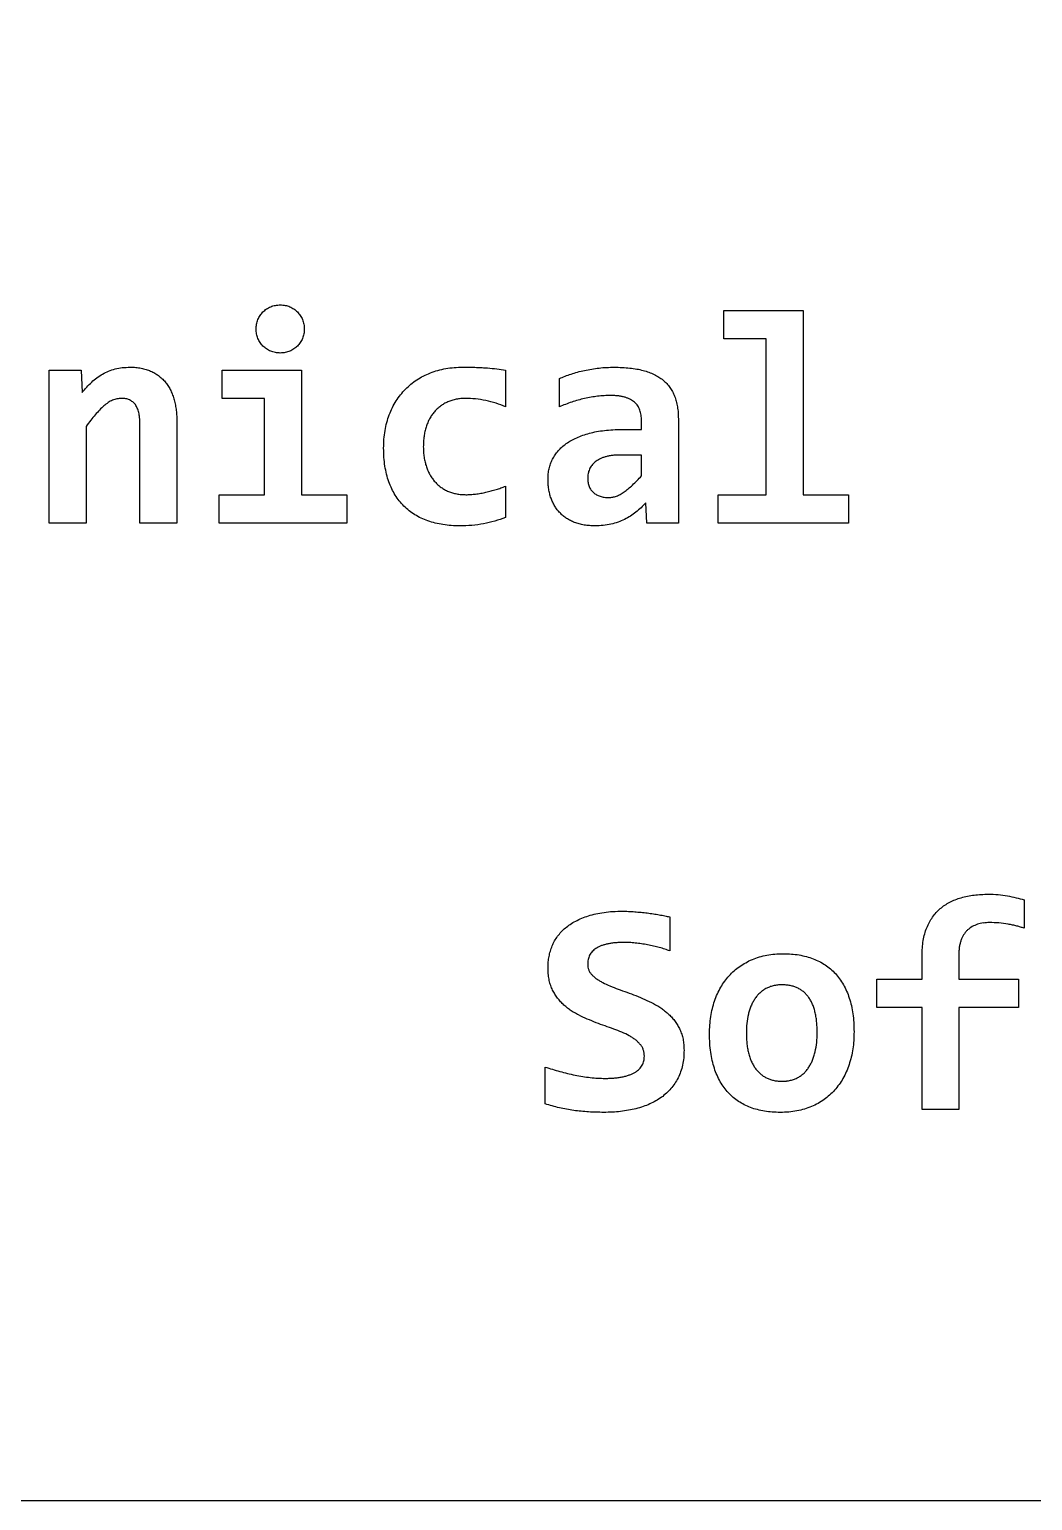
# Model space of a CAD drawing. Extents: x 0 to 260, y 0 to 99.
# Drawn here: x 64.96 to 81.25, y 0.12 to 24.01 of the extents above; entities that cross this region are included whole.
import ezdxf

# ---------------------------------------------------------------- set-up
doc = ezdxf.new("R2010")
doc.units = 0
doc.layers.get('0').update_dxf_attribs({"linetype": 'CONTINUOUS'})

msp = doc.modelspace()

# ---------------------------------------------------------------- linework, layer by layer
at = {"color": 7}
for points in [[(0.120758, 99.386226), (0.120758, 0.120751), (260.120757, 0.120751), (260.120757, 99.386226)], [(69.118483, 19.531007)], [(76.237788, 19.446843), (77.526192, 19.446843), (77.526192, 16.455914), (78.262424, 16.455914), (78.262424, 15.995751), (76.145758, 15.995751), (76.145758, 16.455914), (76.928004, 16.455914), (76.928004, 18.986706), (76.237788, 18.986706)], [(66.693375, 18.522892)], [(69.381627, 16.455914), (70.117859, 16.455914), (70.117859, 15.995751), (68.047206, 15.995751), (68.047206, 16.455914), (68.783438, 16.455914), (68.783438, 18.020395), (68.093222, 18.020395), (68.093222, 18.480532), (69.381627, 18.480532)], [(74.034833, 16.652235)], [(76.012741, 7.843224)], [(77.258026, 6.934539)]]:
    msp.add_lwpolyline(points, close=True, dxfattribs=at)
for points in [[(65.884533, 17.565973), (65.884533, 15.995724), (65.286345, 15.995724), (65.286345, 18.480506), (65.804727, 18.480506), (65.819094, 18.113846)], [(72.694694, 18.480558), (72.69467, 17.882362)], [(73.568946, 17.882336), (73.568946, 18.342499)], [(74.298715, 18.064131), (74.298707, 18.063496)], [(75.501571, 17.68747), (75.501563, 15.995671), (74.988214, 15.995671), (74.973847, 16.322802)], [(67.357003, 17.658789), (67.356998, 15.995751), (66.758809, 15.995751), (66.758809, 17.612725)], [(74.584139, 17.5143), (74.903375, 17.514274), (74.903375, 17.660218)], [(74.903367, 16.763677), (74.903367, 17.100148), (74.556821, 17.100148)], [(72.694681, 16.594026), (72.694681, 16.087905)], [(81.115339, 9.875938), (81.115339, 9.415775)], [(75.363509, 9.599131), (75.363509, 9.047263)], [(80.451725, 9.500441), (80.451709, 9.500574)], [(80.057022, 8.996463), (80.057006, 8.587417), (81.023309, 8.587417), (81.023309, 8.12728), (80.057006, 8.12728), (80.057006, 6.470751), (79.458817, 6.470751), (79.458817, 8.12728), (78.722585, 8.12728), (78.722585, 8.587417), (79.458817, 8.587417), (79.458817, 8.969211)], [(74.033393, 8.783526), (74.033404, 8.783712)], [(73.338873, 6.562773), (73.338873, 7.16089)]]:
    msp.add_lwpolyline(points, dxfattribs=at)
for points in [[(68.674869, 19.298756), (68.684606, 19.322039), (68.696327, 19.344502), (68.710098, 19.365616)], [(68.710098, 19.365616), (68.723724, 19.386518), (68.739351, 19.406097), (68.756832, 19.423851)], [(68.756832, 19.423851), (68.774532, 19.441843), (68.794114, 19.458009), (68.815069, 19.472032)], [(68.815069, 19.472032), (68.83613, 19.486055), (68.858548, 19.498225), (68.881935, 19.507988)], [(68.881935, 19.507988), (68.90625, 19.518307), (68.931586, 19.526245), (68.957425, 19.531007)], [(68.957425, 19.531007), (68.983918, 19.53577), (69.010935, 19.537357), (69.037954, 19.538945)], [(69.037954, 19.538945), (69.065005, 19.536299), (69.092056, 19.536034), (69.118483, 19.531007)], [(69.118483, 19.530928), (69.143592, 19.526165), (69.168126, 19.517963), (69.191817, 19.507909)], [(69.191817, 19.507909), (69.215206, 19.497855), (69.237789, 19.486213), (69.258683, 19.471952)], [(69.258683, 19.471952), (69.279188, 19.457929), (69.298066, 19.441578), (69.315481, 19.423772)], [(69.315481, 19.423772), (69.333049, 19.40578), (69.349115, 19.386439), (69.362934, 19.365537)], [(69.362934, 19.365537), (69.376824, 19.344635), (69.388466, 19.322039), (69.398163, 19.298677)], [(68.645394, 19.14633), (68.646717, 19.172894), (68.647776, 19.199431), (68.652591, 19.225413)], [(68.652591, 19.067933), (68.647881, 19.093598), (68.646638, 19.120003), (68.645394, 19.14633)], [(68.652591, 19.225413), (68.657168, 19.250549), (68.665, 19.275102), (68.674869, 19.298756)], [(69.398163, 19.298677), (69.408006, 19.274864), (69.415864, 19.250443), (69.420441, 19.225334)], [(69.420441, 19.225334), (69.425177, 19.199405), (69.426421, 19.172814), (69.427638, 19.146277)], [(69.427638, 19.146277), (69.426315, 19.120083), (69.425256, 19.093704), (69.420441, 19.067933)], [(68.674869, 18.994617), (68.665, 19.018165), (68.657168, 19.042851), (68.652591, 19.067933)], [(68.710098, 18.927731), (68.696287, 18.948897), (68.684592, 18.971281), (68.674869, 18.994617)], [(68.756832, 18.870237), (68.739237, 18.887699), (68.723645, 18.90704), (68.710098, 18.927731)], [(69.362934, 18.927731), (69.349176, 18.907093), (69.333166, 18.887752), (69.315481, 18.870237)], [(69.398163, 18.994617), (69.388479, 18.971334), (69.376864, 18.948739), (69.362934, 18.927731)], [(69.420441, 19.067933), (69.415864, 19.042798), (69.407979, 19.018298), (69.398163, 18.994617)], [(68.815069, 18.823485), (68.794326, 18.837243), (68.774559, 18.852721), (68.756832, 18.870237)], [(68.881935, 18.786814), (68.858492, 18.796868), (68.836265, 18.809303), (68.815069, 18.823485)], [(68.957425, 18.764589), (68.931576, 18.769087), (68.90612, 18.776495), (68.881935, 18.786814)], [(69.037954, 18.756651), (69.010975, 18.759297), (68.983995, 18.759826), (68.957425, 18.764589)], [(69.118483, 18.764589), (69.091977, 18.759826), (69.064965, 18.758239), (69.037954, 18.756651)], [(69.191817, 18.786814), (69.168243, 18.77676), (69.143592, 18.769087), (69.118483, 18.764589)], [(69.258683, 18.823485), (69.237648, 18.809197), (69.215267, 18.796815), (69.191817, 18.786814)], [(69.315481, 18.870237), (69.298045, 18.853039), (69.278979, 18.837296), (69.258683, 18.823485)], [(66.060675, 18.355411), (66.089826, 18.377106), (66.120306, 18.397188), (66.151985, 18.415074)], [(66.151985, 18.415074), (66.183738, 18.433066), (66.216694, 18.448808), (66.250484, 18.46254)], [(66.250484, 18.46254), (66.284917, 18.476563), (66.320215, 18.488205), (66.356174, 18.497756)], [(66.356174, 18.497756), (66.394182, 18.507811), (66.432927, 18.514954), (66.47193, 18.519452)], [(66.47193, 18.519452), (66.514864, 18.524215), (66.558104, 18.525538), (66.601345, 18.526596)], [(66.601345, 18.526596), (66.632074, 18.526543), (66.662805, 18.526543), (66.693375, 18.522892)], [(66.693375, 18.522839), (66.722061, 18.520193), (66.75061, 18.51596), (66.778934, 18.510668)], [(66.778934, 18.510668), (66.80585, 18.505376), (66.832565, 18.499291), (66.85874, 18.491353)], [(66.85874, 18.491353), (66.88369, 18.483681), (66.90813, 18.47442), (66.932074, 18.464022)], [(66.932074, 18.464022), (66.955199, 18.453968), (66.977839, 18.442855), (66.99966, 18.430235)], [(66.99966, 18.430235), (67.021091, 18.417799), (67.041705, 18.404041), (67.06149, 18.389251)], [(71.360258, 18.382054), (71.397408, 18.401104), (71.435669, 18.417932), (71.474576, 18.433119)], [(71.474576, 18.433119), (71.514425, 18.448729), (71.554951, 18.462435), (71.596083, 18.474103)], [(71.596083, 18.474103), (71.638433, 18.486009), (71.681422, 18.495798), (71.724779, 18.503577)], [(71.724779, 18.503577), (71.769528, 18.511515), (71.814664, 18.517336), (71.859947, 18.520775)], [(71.859947, 18.520775), (71.907294, 18.524479), (71.9548, 18.525538), (72.002311, 18.526596)], [(72.002311, 18.526596), (72.040427, 18.526464), (72.078532, 18.526596), (72.116638, 18.526596)], [(72.116638, 18.526596), (72.151634, 18.526596), (72.186628, 18.526596), (72.221609, 18.52395)], [(72.221609, 18.52395), (72.253261, 18.52395), (72.2849, 18.521304), (72.316512, 18.519717)], [(72.316512, 18.519717), (72.34505, 18.517071), (72.373564, 18.516013), (72.40207, 18.513896)], [(72.40207, 18.513896), (72.45368, 18.509927), (72.505258, 18.505429), (72.55665, 18.499608)], [(72.55665, 18.499608), (72.602765, 18.494317), (72.648731, 18.487438), (72.694694, 18.480558)], [(73.660976, 18.380599), (73.693427, 18.393034), (73.72636, 18.404411), (73.759475, 18.415101)], [(73.759475, 18.415101), (73.794477, 18.426478), (73.82968, 18.437061), (73.865166, 18.446745)], [(73.865166, 18.446745), (73.902295, 18.456799), (73.939736, 18.465795), (73.977325, 18.474076)], [(73.977325, 18.474076), (74.016214, 18.482543), (74.055266, 18.49048), (74.094517, 18.497095)], [(74.094517, 18.497095), (74.13412, 18.503709), (74.173927, 18.509266), (74.213868, 18.513499)], [(74.213868, 18.513499), (74.254265, 18.517732), (74.294799, 18.520907), (74.335375, 18.522759)], [(74.335375, 18.522759), (74.376568, 18.525405), (74.417804, 18.525405), (74.459039, 18.526464)], [(74.459039, 18.526464), (74.50315, 18.526517), (74.547262, 18.523818), (74.591331, 18.522759)], [(74.591331, 18.522759), (74.632151, 18.520114), (74.672933, 18.517997), (74.713558, 18.513499)], [(74.713558, 18.513499), (74.751364, 18.509266), (74.78903, 18.503974), (74.826437, 18.497095)], [(74.826437, 18.497095), (74.860981, 18.490745), (74.895303, 18.483072), (74.929249, 18.474076)], [(74.929249, 18.474076), (74.961049, 18.465609), (74.992524, 18.45582), (75.023435, 18.444602)], [(75.023435, 18.444602), (75.052296, 18.434018), (75.08067, 18.422112), (75.108274, 18.408645)], [(75.108274, 18.408645), (75.134705, 18.39568), (75.160418, 18.38134), (75.185206, 18.365491)], [(65.819094, 18.113846), (65.844388, 18.143876), (65.869661, 18.173906), (65.89603, 18.202984)], [(65.89603, 18.202984), (65.921535, 18.231109), (65.948047, 18.258335), (65.975836, 18.284238)], [(65.975836, 18.284238), (66.002858, 18.309373), (66.031081, 18.333318), (66.060675, 18.355411)], [(67.06149, 18.389251), (67.080805, 18.374699), (67.099341, 18.359168), (67.116852, 18.342525)], [(67.116852, 18.342525), (67.134684, 18.325592), (67.151454, 18.307521), (67.167181, 18.288603)], [(67.167181, 18.288603), (67.183056, 18.269553), (67.197872, 18.249524), (67.211758, 18.228913)], [(67.211758, 18.228913), (67.225833, 18.208011), (67.238933, 18.186501), (67.250583, 18.164223)], [(67.250583, 18.164223), (67.262753, 18.140939), (67.27331, 18.116809), (67.282936, 18.092309)], [(70.989986, 18.077942), (71.014831, 18.109427), (71.041136, 18.139749), (71.069073, 18.168535)], [(71.069073, 18.168535), (71.096973, 18.197269), (71.126493, 18.224442), (71.157507, 18.249762)], [(71.157507, 18.249762), (71.188744, 18.275162), (71.221494, 18.298922), (71.255287, 18.320962)], [(71.255287, 18.320962), (71.289227, 18.343187), (71.324219, 18.363613), (71.360258, 18.382054)], [(73.568946, 18.342499), (73.599477, 18.355463), (73.630004, 18.368693), (73.660976, 18.380599)], [(75.185206, 18.365491), (75.208649, 18.35041), (75.231257, 18.334244), (75.252789, 18.316623)], [(75.252789, 18.316623), (75.273797, 18.299425), (75.293789, 18.280957), (75.312463, 18.261245)], [(75.312463, 18.261245), (75.330852, 18.241931), (75.347983, 18.221187), (75.363512, 18.199412)], [(75.363512, 18.199412), (75.379202, 18.177452), (75.393259, 18.154274), (75.40593, 18.130409)], [(66.241866, 17.951365), (66.217604, 17.935226), (66.194652, 17.917366), (66.172845, 17.898158)], [(66.313045, 17.990206), (66.288147, 17.979623), (66.264438, 17.966394), (66.241866, 17.951365)], [(66.384943, 18.012431), (66.36031, 18.007669), (66.336161, 17.999996), (66.313045, 17.990206)], [(66.458999, 18.020369), (66.434155, 18.017723), (66.409311, 18.017194), (66.384943, 18.012431)], [(66.529463, 18.014019), (66.506233, 18.018252), (66.482621, 18.01931), (66.458999, 18.020369)], [(66.589857, 17.995233), (66.570648, 18.003964), (66.550212, 18.01005), (66.529463, 18.014019)], [(66.641623, 17.962875), (66.625827, 17.975839), (66.608407, 17.986687), (66.589857, 17.995233)], [(66.684043, 17.918292), (66.671846, 17.934697), (66.657556, 17.949857), (66.641623, 17.962875)], [(67.282936, 18.092309), (67.292858, 18.066909), (67.301748, 18.041377), (67.309537, 18.015394)], [(67.309537, 18.015394), (67.317633, 17.988381), (67.324512, 17.960996), (67.330386, 17.933427)], [(67.330386, 17.933427), (67.336524, 17.90464), (67.341578, 17.875615), (67.345494, 17.846432)], [(70.859131, 17.870879), (70.877441, 17.907815), (70.897485, 17.943904), (70.919525, 17.978723)], [(70.919525, 17.978723), (70.941221, 18.013013), (70.964851, 18.04606), (70.989986, 18.077942)], [(71.695294, 17.931918), (71.675874, 17.920541), (71.657279, 17.907841), (71.639213, 17.894533)], [(71.757125, 17.962822), (71.735984, 17.953561), (71.715209, 17.943507), (71.695294, 17.931918)], [(71.82327, 17.987957), (71.800781, 17.980813), (71.778768, 17.972347), (71.757125, 17.962822)], [(71.894451, 18.005949), (71.870427, 18.001186), (71.846596, 17.995366), (71.82327, 17.987957)], [(71.968506, 18.016797), (71.943661, 18.014151), (71.918949, 18.010976), (71.894451, 18.005949)], [(72.047592, 18.020501), (72.021187, 18.020448), (71.994779, 18.020448), (71.968506, 18.016797)], [(72.206485, 18.01177), (72.153759, 18.017061), (72.100675, 18.018649), (72.047592, 18.020501)], [(72.374726, 17.984438), (72.319028, 17.99608), (72.262963, 18.006134), (72.206485, 18.01177)], [(72.54081, 17.941311), (72.486504, 17.959038), (72.430801, 17.972664), (72.374726, 17.984438)], [(72.69467, 17.882362), (72.643812, 17.903264), (72.592957, 17.924246), (72.54081, 17.941311)], [(73.77026, 17.959938), (73.702135, 17.936919), (73.635542, 17.909641), (73.568946, 17.882336)], [(73.978045, 18.017458), (73.907928, 18.001583), (73.838329, 17.982904), (73.77026, 17.959938)], [(74.084453, 18.039154), (74.048795, 18.033069), (74.013354, 18.02566), (73.978045, 18.017458)], [(74.19086, 18.054235), (74.155258, 18.050267), (74.119748, 18.045239), (74.084453, 18.039154)], [(74.298707, 18.063496), (74.262681, 18.06085), (74.226722, 18.058204), (74.19086, 18.054235)], [(74.406556, 18.067835), (74.370591, 18.067835), (74.334619, 18.067835), (74.298715, 18.064131)], [(74.472694, 18.065189), (74.450681, 18.065189), (74.428617, 18.067835), (74.406556, 18.067835)], [(74.533088, 18.059368), (74.513006, 18.062014), (74.492874, 18.063866), (74.472694, 18.065189)], [(74.588449, 18.050637), (74.570167, 18.054341), (74.551641, 18.056987), (74.533088, 18.059368)], [(74.638059, 18.037672), (74.621734, 18.042699), (74.60519, 18.047197), (74.588449, 18.050637)], [(74.682636, 18.021797), (74.667978, 18.027618), (74.653114, 18.03291), (74.638059, 18.037672)], [(74.723617, 18.003012), (74.710388, 18.010156), (74.696598, 18.016241), (74.682636, 18.021797)], [(74.759566, 17.980787), (74.747977, 17.988724), (74.736045, 17.996397), (74.723617, 18.003012)], [(74.791202, 17.956445), (74.781148, 17.965177), (74.770512, 17.973379), (74.759566, 17.980787)], [(74.842248, 17.898184), (74.827987, 17.91988), (74.810676, 17.939433), (74.791202, 17.956445)], [(75.40593, 18.130409), (75.418921, 18.106067), (75.43043, 18.08072), (75.440442, 18.054897)], [(75.440442, 18.054897), (75.450814, 18.028121), (75.459571, 18.000684), (75.467043, 17.972955)], [(75.467043, 17.972955), (75.474901, 17.943798), (75.481384, 17.914271), (75.486464, 17.884505)], [(66.032642, 17.754383), (66.00748, 17.725464), (65.983546, 17.695487), (65.960027, 17.665218)], [(66.103823, 17.831297), (66.079481, 17.806162), (66.055565, 17.780736), (66.032642, 17.754383)], [(66.172845, 17.898158), (66.148794, 17.876991), (66.126135, 17.854316), (66.103823, 17.831297)], [(66.716397, 17.861513), (66.70756, 17.881357), (66.697003, 17.900751), (66.684043, 17.918292)], [(66.74013, 17.791054), (66.73423, 17.815131), (66.726451, 17.838785), (66.716397, 17.861513)], [(66.753782, 17.708372), (66.751084, 17.73618), (66.746797, 17.763882), (66.74013, 17.791054)], [(66.758809, 17.612725), (66.757751, 17.64466), (66.756957, 17.676569), (66.753782, 17.708372)], [(67.345494, 17.846432), (67.349568, 17.81611), (67.352399, 17.785657), (67.354119, 17.755124)], [(67.354119, 17.755124), (67.355971, 17.72303), (67.356501, 17.690909), (67.357003, 17.658789)], [(70.767821, 17.628574), (70.779145, 17.670907), (70.792586, 17.712685), (70.808085, 17.753669)], [(70.808085, 17.753669), (70.823167, 17.793541), (70.840208, 17.832673), (70.859131, 17.870879)], [(71.463064, 17.690327), (71.451555, 17.669425), (71.441368, 17.647703), (71.432147, 17.625637)], [(71.499733, 17.749277), (71.486583, 17.730227), (71.4742, 17.710621), (71.463064, 17.690327)], [(71.540714, 17.803199), (71.526135, 17.786001), (71.512562, 17.767877), (71.499733, 17.749277)], [(71.587447, 17.852094), (71.570858, 17.836748), (71.555277, 17.82045), (71.540714, 17.803199)], [(71.639213, 17.894533), (71.621274, 17.881304), (71.603865, 17.867201), (71.587447, 17.852094)], [(74.876758, 17.828466), (74.867868, 17.852808), (74.856597, 17.876515), (74.842248, 17.898184)], [(74.896893, 17.748642), (74.892897, 17.775788), (74.886177, 17.80259), (74.876758, 17.828466)], [(74.903375, 17.660218), (74.902317, 17.689825), (74.901258, 17.719432), (74.896893, 17.748642)], [(75.486464, 17.884505), (75.491861, 17.852861), (75.495724, 17.820899), (75.497973, 17.788885)], [(75.497973, 17.788885), (75.500354, 17.75515), (75.500963, 17.721337), (75.501571, 17.68747)], [(65.960027, 17.665218), (65.934521, 17.632384), (65.909529, 17.599205), (65.884533, 17.565973)], [(70.721813, 17.357535), (70.725305, 17.403995), (70.731205, 17.450324), (70.739064, 17.496282)], [(70.739064, 17.496282), (70.746683, 17.540785), (70.756129, 17.58497), (70.767821, 17.628574)], [(71.386136, 17.481121), (71.380263, 17.455192), (71.375553, 17.429051), (71.37177, 17.402752)], [(71.406271, 17.555152), (71.398492, 17.53081), (71.391772, 17.506072), (71.386136, 17.481121)], [(71.432147, 17.625637), (71.42249, 17.602618), (71.413865, 17.579017), (71.406271, 17.555152)], [(73.948549, 17.42077), (73.984059, 17.433205), (74.020058, 17.444053), (74.056396, 17.453843)], [(74.056396, 17.453843), (74.095107, 17.464162), (74.134202, 17.473157), (74.173591, 17.480433)], [(74.173591, 17.480433), (74.215747, 17.488371), (74.258236, 17.494192), (74.300847, 17.499219)], [(74.300847, 17.499219), (74.346266, 17.504511), (74.391824, 17.508479), (74.437454, 17.510596)], [(74.437454, 17.510596), (74.486288, 17.513242), (74.535207, 17.513506), (74.584139, 17.5143)], [(70.716071, 17.210823), (70.71713, 17.259797), (70.718188, 17.308745), (70.721813, 17.357535)], [(70.721098, 17.06054), (70.7175, 17.110493), (70.716786, 17.160658), (70.716071, 17.210823)], [(71.363144, 17.321498), (71.361292, 17.293029), (71.360763, 17.264481), (71.36026, 17.236011)], [(71.36026, 17.236011), (71.360789, 17.20659), (71.361319, 17.177089), (71.363144, 17.147667)], [(71.37177, 17.402752), (71.367854, 17.375764), (71.36489, 17.348671), (71.363144, 17.321498)], [(73.550957, 17.169839), (73.569716, 17.19127), (73.59006, 17.211299), (73.611351, 17.230243)], [(73.611351, 17.230243), (73.633788, 17.250087), (73.657309, 17.268978), (73.68181, 17.286309)], [(73.68181, 17.286309), (73.707474, 17.304565), (73.734229, 17.321154), (73.761616, 17.336659)], [(73.761616, 17.336659), (73.790641, 17.353063), (73.82038, 17.368224), (73.85077, 17.381956)], [(73.85077, 17.381956), (73.882739, 17.396243), (73.915431, 17.409208), (73.948549, 17.42077)], [(70.737635, 16.920337), (70.730385, 16.966877), (70.724485, 17.013629), (70.721098, 17.06054)], [(71.363144, 17.147667), (71.364996, 17.119515), (71.368118, 17.091417), (71.372484, 17.063556)], [(71.372484, 17.063556), (71.376664, 17.036965), (71.381956, 17.010586), (71.388306, 16.984446)], [(71.388306, 16.984446), (71.394444, 16.95931), (71.401562, 16.934254), (71.40987, 16.909674)], [(73.425854, 16.95632), (73.434903, 16.982249), (73.445804, 17.007358), (73.458208, 17.031806)], [(73.458208, 17.031806), (73.470669, 17.056412), (73.484613, 17.080092), (73.499909, 17.102979)], [(73.499909, 17.102979), (73.515493, 17.126262), (73.532468, 17.148752), (73.550957, 17.169839)], [(74.149879, 16.988229), (74.129823, 16.971825), (74.111699, 16.952854), (74.095957, 16.932164)], [(74.183671, 17.012571), (74.17195, 17.005162), (74.160626, 16.99696), (74.149879, 16.988229)], [(74.221777, 17.034267), (74.208759, 17.027652), (74.19598, 17.020508), (74.183671, 17.012571)], [(74.264914, 17.053581), (74.25023, 17.04776), (74.23585, 17.04141), (74.221777, 17.034267)], [(74.312367, 17.069456), (74.296334, 17.064958), (74.280445, 17.059667), (74.264914, 17.053581)], [(74.365572, 17.082421), (74.347713, 17.078717), (74.329933, 17.074483), (74.312367, 17.069456)], [(74.42381, 17.092475), (74.404257, 17.089829), (74.38486, 17.08639), (74.365572, 17.082421)], [(74.487799, 17.097502), (74.466421, 17.097502), (74.445032, 17.094856), (74.42381, 17.092475)], [(74.556821, 17.100148), (74.533802, 17.100148), (74.510805, 17.100148), (74.487799, 17.097502)], [(70.763511, 16.788045), (70.752742, 16.831675), (70.744567, 16.875913), (70.737635, 16.920337)], [(70.800897, 16.665808), (70.786292, 16.705866), (70.773729, 16.746691), (70.763511, 16.788045)], [(71.40987, 16.909674), (71.417886, 16.886126), (71.427015, 16.862764), (71.43719, 16.83993)], [(71.43719, 16.83993), (71.446927, 16.818234), (71.457643, 16.796697), (71.469546, 16.775954)], [(71.469546, 16.775954), (71.481188, 16.755581), (71.493994, 16.736002), (71.507652, 16.717005)], [(73.384897, 16.71039), (73.385426, 16.739018), (73.38622, 16.767619), (73.38921, 16.795983)], [(73.38921, 16.795983), (73.392146, 16.823526), (73.397332, 16.850884), (73.403576, 16.877951)], [(73.403576, 16.877951), (73.409715, 16.904436), (73.416885, 16.930682), (73.425854, 16.95632)], [(74.036288, 16.798443), (74.031816, 16.773837), (74.030467, 16.748728), (74.029091, 16.723884)], [(74.057851, 16.868161), (74.047903, 16.845936), (74.040627, 16.822362), (74.036288, 16.798443)], [(74.095957, 16.932164), (74.080875, 16.91232), (74.067988, 16.890915), (74.057851, 16.868161)], [(74.828593, 16.683164), (74.85402, 16.709623), (74.878697, 16.736584), (74.903367, 16.763677)], [(70.84835, 16.552937), (70.830781, 16.58982), (70.814896, 16.62747), (70.800897, 16.665808)], [(70.904431, 16.449405), (70.883714, 16.482743), (70.865246, 16.517482), (70.84835, 16.552937)], [(71.507652, 16.717005), (71.520907, 16.698484), (71.534978, 16.68073), (71.550072, 16.663797)], [(71.550072, 16.663797), (71.564968, 16.647128), (71.580827, 16.631253), (71.597523, 16.616331)], [(71.597523, 16.616331), (71.614191, 16.601514), (71.631699, 16.587465), (71.650008, 16.574632)], [(71.650008, 16.574632), (71.668264, 16.561932), (71.687322, 16.550291), (71.706809, 16.539416)], [(71.706809, 16.539416), (71.726679, 16.528304), (71.746994, 16.517985), (71.76792, 16.509201)], [(71.76792, 16.509201), (71.789219, 16.500205), (71.811134, 16.492797), (71.833348, 16.486182)], [(71.833348, 16.486182), (71.856076, 16.479568), (71.879116, 16.474011), (71.90237, 16.469778)], [(72.294213, 16.478245), (72.322169, 16.483272), (72.349969, 16.489093), (72.377612, 16.495443)], [(72.377612, 16.495443), (72.40529, 16.501793), (72.432815, 16.508936), (72.460295, 16.516345)], [(72.460295, 16.516345), (72.487729, 16.523488), (72.515119, 16.531161), (72.54226, 16.539363)], [(72.54226, 16.539363), (72.568858, 16.547566), (72.595219, 16.556297), (72.621346, 16.565954)], [(72.621346, 16.565954), (72.645926, 16.57495), (72.670305, 16.584475), (72.694681, 16.594026)], [(73.387781, 16.627655), (73.385929, 16.655172), (73.3854, 16.682741), (73.384897, 16.71039)], [(73.397121, 16.547857), (73.392887, 16.574315), (73.389659, 16.600958), (73.387781, 16.627655)], [(73.412228, 16.472371), (73.406143, 16.497242), (73.401195, 16.522509), (73.397121, 16.547857)], [(74.029091, 16.723884), (74.030149, 16.700071), (74.031208, 16.675994), (74.034833, 16.652235)], [(74.034833, 16.652182), (74.038246, 16.630486), (74.043908, 16.60924), (74.052083, 16.58892)], [(74.052083, 16.58892), (74.059756, 16.56987), (74.069678, 16.55172), (74.081561, 16.534998)], [(74.081561, 16.534998), (74.093176, 16.518594), (74.106723, 16.503618), (74.121822, 16.490416)], [(74.121822, 16.490416), (74.137406, 16.476657), (74.154681, 16.465016), (74.172871, 16.455173)], [(74.558977, 16.460994), (74.580964, 16.4729), (74.601935, 16.486658), (74.622247, 16.501263)], [(74.622247, 16.501263), (74.64471, 16.517403), (74.666393, 16.534627), (74.687673, 16.552302)], [(74.687673, 16.552302), (74.711195, 16.571881), (74.734237, 16.591936), (74.756695, 16.61268)], [(74.756695, 16.61268), (74.781354, 16.635434), (74.805291, 16.659008), (74.828593, 16.683164)], [(70.970577, 16.355928), (70.946896, 16.385932), (70.924587, 16.416994), (70.904431, 16.449405)], [(71.04535, 16.271102), (71.018707, 16.297772), (70.993968, 16.326321), (70.970577, 16.355928)], [(71.130189, 16.196331), (71.100543, 16.219615), (71.071994, 16.244432), (71.04535, 16.271102)], [(71.90237, 16.469778), (71.926394, 16.46528), (71.950641, 16.461841), (71.974985, 16.459724)], [(71.974985, 16.459724), (72.000332, 16.457078), (72.025761, 16.456813), (72.051198, 16.45602)], [(72.051198, 16.45602), (72.077101, 16.45602), (72.102991, 16.458666), (72.128848, 16.45893)], [(72.128848, 16.45893), (72.155987, 16.461576), (72.18308, 16.462899), (72.210091, 16.466074)], [(72.210091, 16.466074), (72.238243, 16.469249), (72.266307, 16.473482), (72.294213, 16.478245)], [(73.433792, 16.399743), (73.425299, 16.423555), (73.418208, 16.447818), (73.412228, 16.472371)], [(73.461832, 16.332168), (73.451487, 16.354129), (73.441989, 16.376777), (73.433792, 16.399743)], [(73.494905, 16.269621), (73.482655, 16.289729), (73.471834, 16.310763), (73.461832, 16.332168)], [(73.53445, 16.212815), (73.520268, 16.231071), (73.506894, 16.249909), (73.494905, 16.269621)], [(74.172871, 16.455173), (74.191683, 16.444854), (74.211455, 16.436652), (74.231825, 16.430038)], [(74.231825, 16.430038), (74.253839, 16.422894), (74.276524, 16.417867), (74.299411, 16.414956)], [(74.299411, 16.414956), (74.324652, 16.411517), (74.350139, 16.410723), (74.375629, 16.409929)], [(74.375629, 16.409929), (74.395658, 16.409903), (74.415669, 16.412575), (74.435314, 16.41575)], [(74.435314, 16.41575), (74.45611, 16.419454), (74.476509, 16.42554), (74.496425, 16.432948)], [(74.496425, 16.432948), (74.517935, 16.440886), (74.538877, 16.450146), (74.558977, 16.460994)], [(74.973847, 16.322802), (74.94805, 16.296608), (74.922245, 16.270362), (74.895472, 16.245173)], [(71.222936, 16.1309), (71.190808, 16.150743), (71.159944, 16.172889), (71.130189, 16.196331)], [(71.325031, 16.075549), (71.290013, 16.092218), (71.255813, 16.110447), (71.222936, 16.1309)], [(71.435034, 16.030252), (71.397627, 16.043481), (71.3609, 16.058563), (71.325031, 16.075549)], [(71.553665, 15.99501), (71.513597, 16.004799), (71.473946, 16.016441), (71.435034, 16.030252)], [(72.519971, 16.026786), (72.460556, 16.008795), (72.399914, 15.994877), (72.338787, 15.983633)], [(72.694681, 16.087905), (72.636848, 16.066209), (72.579016, 16.044566), (72.519971, 16.026786)], [(73.579744, 16.160321), (73.563657, 16.17699), (73.548653, 16.194558), (73.53445, 16.212815)], [(73.630793, 16.113596), (73.612933, 16.128148), (73.595799, 16.143758), (73.579744, 16.160321)], [(73.687591, 16.071898), (73.667932, 16.084862), (73.64898, 16.0987), (73.630793, 16.113596)], [(73.749424, 16.035941), (73.728231, 16.046789), (73.707543, 16.058695), (73.687591, 16.071898)], [(73.817726, 16.005037), (73.794443, 16.014033), (73.771646, 16.024352), (73.749424, 16.035941)], [(74.522322, 16.010779), (74.484648, 15.997285), (74.446262, 15.985908), (74.407287, 15.976992)], [(74.627293, 16.054647), (74.59318, 16.037978), (74.55807, 16.023505), (74.522322, 16.010779)], [(74.724355, 16.109283), (74.69314, 16.089175), (74.660694, 16.070892), (74.627293, 16.054647)], [(74.81279, 16.173259), (74.784357, 16.150505), (74.754946, 16.128995), (74.724355, 16.109283)], [(74.895472, 16.245173), (74.868881, 16.220038), (74.841328, 16.196093), (74.81279, 16.173259)], [(71.679488, 15.969874), (71.637213, 15.976489), (71.595213, 15.984691), (71.553665, 15.99501)], [(71.813216, 15.954793), (71.768465, 15.957703), (71.723824, 15.962995), (71.679488, 15.969874)], [(71.954136, 15.949766), (71.907122, 15.949792), (71.860106, 15.952412), (71.813216, 15.954793)], [(72.150417, 15.958497), (72.085163, 15.953206), (72.019649, 15.951618), (71.954136, 15.949766)], [(72.338787, 15.983633), (72.276414, 15.972256), (72.213536, 15.963524), (72.150417, 15.958497)], [(73.89178, 15.980696), (73.866698, 15.987575), (73.841943, 15.995777), (73.817726, 16.005037)], [(73.970867, 15.963498), (73.944239, 15.967996), (73.917823, 15.973552), (73.89178, 15.980696)], [(74.056425, 15.953444), (74.027781, 15.956089), (73.999204, 15.958735), (73.970867, 15.963498)], [(74.147016, 15.949739), (74.116795, 15.949713), (74.086572, 15.952385), (74.056425, 15.953444)], [(74.282903, 15.956883), (74.237755, 15.952385), (74.192387, 15.951062), (74.147016, 15.949739)], [(74.407287, 15.976992), (74.366324, 15.967467), (74.324707, 15.960852), (74.282903, 15.956883)], [(79.828361, 9.790266), (79.854475, 9.807993), (79.881664, 9.823894), (79.909604, 9.838447)], [(79.909604, 9.838447), (79.938351, 9.853528), (79.967892, 9.866836), (79.998038, 9.878716)], [(79.998038, 9.878716), (80.02936, 9.890887), (80.061334, 9.901735), (80.093664, 9.911048)], [(80.093664, 9.911048), (80.127337, 9.920838), (80.161395, 9.929304), (80.195759, 9.936184)], [(80.195759, 9.936184), (80.231448, 9.943327), (80.267466, 9.948884), (80.303603, 9.953382)], [(80.303603, 9.953382), (80.341597, 9.958144), (80.379718, 9.961848), (80.417921, 9.964229)], [(80.417921, 9.964229), (80.457649, 9.966875), (80.49746, 9.96714), (80.537278, 9.967934)], [(80.537278, 9.967934), (80.589861, 9.967881), (80.642439, 9.965288), (80.694739, 9.961584)], [(80.694739, 9.961584), (80.744846, 9.95735), (80.794699, 9.949677), (80.844284, 9.940682)], [(80.844284, 9.940682), (80.891565, 9.932215), (80.938605, 9.92269), (80.985204, 9.911181)], [(80.985204, 9.911181), (81.028842, 9.900597), (81.07209, 9.888162), (81.115339, 9.875938)], [(73.834241, 9.531318), (73.866351, 9.548252), (73.899197, 9.564047), (73.93274, 9.578044)], [(73.93274, 9.578044), (73.968499, 9.59286), (74.005054, 9.605931), (74.042024, 9.617572)], [(74.042024, 9.617572), (74.081584, 9.630008), (74.121621, 9.640856), (74.162095, 9.649931)], [(74.162095, 9.649931), (74.205796, 9.659456), (74.250005, 9.666864), (74.294386, 9.67295)], [(74.294386, 9.67295), (74.342149, 9.6793), (74.39011, 9.684327), (74.438182, 9.687237)], [(74.438182, 9.687237), (74.490101, 9.690412), (74.54215, 9.690941), (74.594201, 9.691471)], [(74.594201, 9.691471), (74.626568, 9.69155), (74.658929, 9.69155), (74.691266, 9.688825)], [(74.691266, 9.688825), (74.725086, 9.688825), (74.758878, 9.685385), (74.792642, 9.683004)], [(74.792642, 9.683004), (74.82695, 9.680358), (74.861232, 9.677712), (74.895456, 9.674273)], [(74.895456, 9.674273), (74.929299, 9.670833), (74.963084, 9.667129), (74.996831, 9.662896)], [(74.996831, 9.662896), (75.02996, 9.658662), (75.063048, 9.654164), (75.09605, 9.649137)], [(75.09605, 9.649137), (75.127985, 9.644375), (75.159836, 9.638818), (75.191673, 9.633262)], [(75.191673, 9.633262), (75.22169, 9.627971), (75.251696, 9.622679), (75.281547, 9.616858)], [(75.281547, 9.616858), (75.308955, 9.611302), (75.336231, 9.605216), (75.363509, 9.599131)], [(79.578875, 9.513459), (79.594168, 9.54169), (79.610768, 9.56918), (79.629204, 9.595427)], [(79.629204, 9.595427), (79.647248, 9.621091), (79.667034, 9.645539), (79.688161, 9.668769)], [(79.688161, 9.668769), (79.708931, 9.691523), (79.731007, 9.713246), (79.754307, 9.73346)], [(79.754307, 9.73346), (79.777802, 9.753833), (79.802559, 9.772856), (79.828361, 9.790266)], [(73.540898, 9.2847), (73.558942, 9.309306), (73.578334, 9.332881), (73.599135, 9.355159)], [(73.599135, 9.355159), (73.62054, 9.378177), (73.64345, 9.399635), (73.667437, 9.419876)], [(73.667437, 9.419876), (73.692441, 9.441042), (73.718616, 9.460675), (73.745807, 9.478825)], [(73.745807, 9.478825), (73.774321, 9.497875), (73.803955, 9.515205), (73.834241, 9.531318)], [(79.478211, 9.215088), (79.484376, 9.251654), (79.492075, 9.287928), (79.501944, 9.323647)], [(79.501944, 9.323647), (79.511258, 9.357355), (79.522503, 9.390533), (79.535737, 9.422866)], [(79.535737, 9.422866), (79.548411, 9.453848), (79.562928, 9.484037), (79.578875, 9.513459)], [(80.167713, 9.354497), (80.157817, 9.342591), (80.148822, 9.330156), (80.140392, 9.317112)], [(80.199346, 9.38757), (80.188128, 9.377251), (80.177492, 9.366139), (80.167713, 9.354497)], [(80.271964, 9.441492), (80.24585, 9.426411), (80.221503, 9.408102), (80.199346, 9.38757)], [(80.356803, 9.478878), (80.327349, 9.469353), (80.298729, 9.456917), (80.271964, 9.441492)], [(80.451709, 9.500574), (80.419562, 9.49634), (80.387722, 9.489197), (80.356803, 9.478878)], [(80.553819, 9.507585), (80.519675, 9.504939), (80.485528, 9.504939), (80.451725, 9.500441)], [(80.70768, 9.501235), (80.65652, 9.505468), (80.60517, 9.506527), (80.553819, 9.507585)], [(80.857945, 9.481127), (80.808224, 9.490123), (80.758046, 9.497266), (80.70768, 9.501235)], [(80.929842, 9.466839), (80.905924, 9.471866), (80.881993, 9.476893), (80.857945, 9.481127)], [(80.996708, 9.451758), (80.974536, 9.457314), (80.9522, 9.462077), (80.929842, 9.466839)], [(81.058541, 9.43456), (81.038089, 9.44091), (81.017472, 9.446731), (80.996708, 9.451758)], [(81.115339, 9.415775), (81.096448, 9.422125), (81.077581, 9.428475), (81.058541, 9.43456)], [(73.422986, 9.04385), (73.431479, 9.072637), (73.441639, 9.100947), (73.453183, 9.128675)], [(73.453183, 9.128675), (73.46464, 9.156218), (73.477419, 9.183206), (73.492008, 9.209215)], [(73.492008, 9.209215), (73.506666, 9.235408), (73.523139, 9.260517), (73.540898, 9.2847)], [(74.162819, 9.087797), (74.151337, 9.080389), (74.140118, 9.072716), (74.129747, 9.063985)], [(74.200925, 9.109493), (74.187881, 9.102878), (74.175181, 9.095735), (74.162819, 9.087797)], [(74.243343, 9.128278), (74.228949, 9.122722), (74.214739, 9.116637), (74.200925, 9.109493)], [(74.290796, 9.144683), (74.274762, 9.13992), (74.258948, 9.134364), (74.243343, 9.128278)], [(74.343281, 9.158441), (74.325633, 9.154472), (74.308097, 9.149974), (74.290796, 9.144683)], [(74.401519, 9.169818), (74.381992, 9.166643), (74.362583, 9.162674), (74.343281, 9.158441)], [(74.465508, 9.177756), (74.444103, 9.17511), (74.422733, 9.173258), (74.401519, 9.169818)], [(74.535967, 9.182783), (74.512445, 9.182783), (74.488955, 9.179872), (74.465508, 9.177756)], [(74.612177, 9.185693), (74.586777, 9.185693), (74.561348, 9.185508), (74.535967, 9.182783)], [(74.704927, 9.183047), (74.674047, 9.185693), (74.643112, 9.185693), (74.612177, 9.185693)], [(74.801989, 9.17511), (74.769692, 9.178549), (74.737341, 9.18146), (74.704927, 9.183047)], [(74.901925, 9.162939), (74.868712, 9.167701), (74.83538, 9.17167), (74.801989, 9.17511)], [(75.001144, 9.146535), (74.968174, 9.15262), (74.935109, 9.158176), (74.901925, 9.162939)], [(75.098926, 9.126426), (75.066496, 9.133835), (75.033867, 9.140449), (75.001144, 9.146535)], [(75.192393, 9.102614), (75.161391, 9.111081), (75.13025, 9.119018), (75.098926, 9.126426)], [(75.281547, 9.076023), (75.252083, 9.085548), (75.222304, 9.09428), (75.192393, 9.102614)], [(79.458817, 8.969211), (79.459876, 9.011677), (79.460669, 9.054116), (79.463844, 9.096449)], [(79.463844, 9.096449), (79.466781, 9.136189), (79.471597, 9.175798), (79.478211, 9.215088)], [(80.066335, 9.123701), (80.062895, 9.103328), (80.060514, 9.083061), (80.059138, 9.062582)], [(80.078559, 9.179052), (80.073558, 9.160796), (80.06951, 9.142354), (80.066335, 9.123701)], [(80.095095, 9.229402), (80.088692, 9.212998), (80.083215, 9.196091), (80.078559, 9.179052)], [(80.115944, 9.275413), (80.108166, 9.260332), (80.101207, 9.245092), (80.095095, 9.229402)], [(80.140392, 9.317112), (80.131581, 9.303618), (80.123379, 9.289701), (80.115944, 9.275413)], [(73.384886, 8.775668), (73.38568, 8.806386), (73.386474, 8.837131), (73.389199, 8.86769)], [(73.389199, 8.86769), (73.391871, 8.897588), (73.396449, 8.927327), (73.402137, 8.956855)], [(73.402137, 8.956855), (73.407799, 8.986144), (73.414546, 9.015248), (73.422986, 9.04385)], [(74.036992, 8.907246), (74.031832, 8.88211), (74.030456, 8.856181), (74.029081, 8.830993)], [(74.060725, 8.976275), (74.050115, 8.954315), (74.04186, 8.931058), (74.036992, 8.907246)], [(74.07869, 9.007893), (74.071864, 8.997839), (74.06599, 8.987256), (74.060725, 8.976275)], [(74.102423, 9.037368), (74.093903, 9.028107), (74.085781, 9.018318), (74.07869, 9.007893)], [(74.129747, 9.063985), (74.12001, 9.055783), (74.111014, 9.046787), (74.102423, 9.037368)], [(75.363509, 9.047263), (75.336281, 9.057053), (75.309053, 9.066842), (75.281547, 9.076023)], [(76.498053, 8.795221), (76.529626, 8.817181), (76.562207, 8.837687), (76.595835, 8.856313)], [(76.595835, 8.856313), (76.630533, 8.875628), (76.666344, 8.892799), (76.702962, 8.908092)], [(76.702962, 8.908092), (76.740546, 8.923703), (76.778977, 8.937434), (76.817998, 8.949076)], [(76.817998, 8.949076), (76.857953, 8.960982), (76.898524, 8.970772), (76.939505, 8.978551)], [(76.939505, 8.978551), (76.982299, 8.986488), (77.02554, 8.992309), (77.068921, 8.995749)], [(77.068921, 8.995749), (77.114114, 8.999453), (77.159461, 9.000511), (77.204808, 9.00157)], [(77.204808, 9.00157), (77.248949, 9.00157), (77.293086, 8.998924), (77.337102, 8.996542)], [(77.337102, 8.996542), (77.378999, 8.993632), (77.420785, 8.988605), (77.462203, 8.981461)], [(77.462203, 8.981461), (77.501885, 8.974582), (77.541228, 8.965851), (77.580117, 8.955532)], [(77.580117, 8.955532), (77.617325, 8.945478), (77.654116, 8.933836), (77.69012, 8.920316)], [(77.69012, 8.920316), (77.724934, 8.907087), (77.759012, 8.891926), (77.792215, 8.875019)], [(77.792215, 8.875019), (77.824875, 8.858351), (77.856689, 8.840041), (77.887118, 8.819642)], [(80.059138, 9.062582), (80.057551, 9.040622), (80.057286, 9.018503), (80.057022, 8.996463)], [(73.389199, 8.677878), (73.386527, 8.710396), (73.385706, 8.743019), (73.384886, 8.775668)], [(73.401423, 8.587999), (73.395761, 8.617738), (73.391686, 8.647769), (73.389199, 8.677878)], [(74.029081, 8.830993), (74.029874, 8.815647), (74.030668, 8.799401), (74.033393, 8.783526)], [(74.033404, 8.783712), (74.03605, 8.76863), (74.040098, 8.754025), (74.045628, 8.739844)], [(74.045628, 8.739844), (74.05121, 8.725556), (74.058169, 8.711745), (74.066477, 8.69886)], [(74.066477, 8.69886), (74.075076, 8.685631), (74.085156, 8.673195), (74.095957, 8.661474)], [(74.095957, 8.661474), (74.107254, 8.649303), (74.119372, 8.637926), (74.131906, 8.626972)], [(74.131906, 8.626972), (74.145293, 8.615331), (74.159192, 8.604218), (74.173607, 8.5939)], [(76.253602, 8.555059), (76.276118, 8.586094), (76.300473, 8.615781), (76.326219, 8.644223)], [(76.326219, 8.644223), (76.351831, 8.672507), (76.378813, 8.699574), (76.407462, 8.724736)], [(76.407462, 8.724736), (76.436207, 8.749871), (76.466629, 8.77334), (76.498053, 8.795221)], [(77.887118, 8.819642), (77.91695, 8.799534), (77.945448, 8.777679), (77.972677, 8.754237)], [(77.972677, 8.754237), (78.000185, 8.730425), (78.026398, 8.705368), (78.051046, 8.678725)], [(78.051046, 8.678725), (78.075917, 8.651843), (78.099203, 8.62348), (78.120785, 8.5939)], [(73.422272, 8.504603), (73.413567, 8.531908), (73.406794, 8.559821), (73.401423, 8.587999)], [(73.451752, 8.429117), (73.440428, 8.453723), (73.430479, 8.478859), (73.422272, 8.504603)], [(73.488418, 8.359373), (73.475056, 8.381862), (73.462753, 8.405252), (73.451752, 8.429117)], [(74.173607, 8.5939), (74.188952, 8.582787), (74.204867, 8.572733), (74.221057, 8.56297)], [(74.221057, 8.56297), (74.238255, 8.552651), (74.255773, 8.542861), (74.273542, 8.533495)], [(74.273542, 8.533495), (74.311904, 8.513387), (74.351489, 8.495633), (74.391457, 8.478859)], [(74.391457, 8.478859), (74.435145, 8.460602), (74.479293, 8.443404), (74.523748, 8.42708)], [(74.523748, 8.42708), (74.571072, 8.409617), (74.618739, 8.393292), (74.666105, 8.376042)], [(74.666105, 8.376042), (74.714785, 8.358315), (74.763146, 8.339714), (74.811337, 8.320691)], [(76.13569, 8.349451), (76.152227, 8.385963), (76.170433, 8.421735), (76.190332, 8.456581)], [(76.190332, 8.456581), (76.2097, 8.490474), (76.230689, 8.523467), (76.253602, 8.555059)], [(76.86906, 8.401362), (76.852656, 8.389191), (76.837265, 8.375698), (76.822326, 8.361833)], [(76.921545, 8.434435), (76.903342, 8.424646), (76.885678, 8.413533), (76.86906, 8.401362)], [(76.979063, 8.461052), (76.959352, 8.453379), (76.940148, 8.444648), (76.921545, 8.434435)], [(77.042333, 8.480367), (77.020849, 8.47534), (76.999658, 8.46899), (76.979063, 8.461052)], [(77.111355, 8.491744), (77.088151, 8.489098), (77.065061, 8.485658), (77.042333, 8.480367)], [(77.186136, 8.495448), (77.16116, 8.495422), (77.136183, 8.495422), (77.111355, 8.491744)], [(77.254449, 8.492538), (77.231748, 8.495183), (77.208952, 8.495183), (77.186136, 8.495448)], [(77.318439, 8.483277), (77.297272, 8.487511), (77.275912, 8.490686), (77.254449, 8.492538)], [(77.378113, 8.468196), (77.35856, 8.474546), (77.338584, 8.479308), (77.318439, 8.483277)], [(77.433474, 8.4465), (77.415483, 8.454702), (77.396988, 8.462111), (77.378113, 8.468196)], [(77.48452, 8.419195), (77.468063, 8.429249), (77.451011, 8.43851), (77.433474, 8.4465)], [(77.531254, 8.386122), (77.516437, 8.398028), (77.500782, 8.409141), (77.48452, 8.419195)], [(77.573674, 8.346567), (77.560419, 8.36059), (77.546266, 8.373925), (77.531254, 8.386122)], [(78.120785, 8.5939), (78.142957, 8.563472), (78.163362, 8.531749), (78.181899, 8.498993)], [(78.181899, 8.498993), (78.201001, 8.465206), (78.218162, 8.430334), (78.233664, 8.394748)], [(78.233664, 8.394748), (78.249857, 8.357574), (78.264247, 8.319659), (78.276805, 8.281136)], [(73.530119, 8.295397), (73.515328, 8.316034), (73.501372, 8.337439), (73.488418, 8.359373)], [(73.576852, 8.235707), (73.560316, 8.254757), (73.5448, 8.274812), (73.530119, 8.295397)], [(73.629337, 8.18107), (73.610949, 8.198268), (73.593383, 8.216604), (73.576852, 8.235707)], [(73.686855, 8.131461), (73.667091, 8.147336), (73.647787, 8.163713), (73.629337, 8.18107)], [(73.747249, 8.086164), (73.726612, 8.100452), (73.706503, 8.115718), (73.686855, 8.131461)], [(74.811337, 8.320691), (74.860108, 8.301376), (74.908706, 8.281691), (74.956572, 8.260286)], [(74.956572, 8.260286), (75.00452, 8.238855), (75.051732, 8.215757), (75.098209, 8.191257)], [(75.098209, 8.191257), (75.121281, 8.179086), (75.14417, 8.16665), (75.166511, 8.153157)], [(75.166511, 8.153157), (75.188604, 8.139927), (75.210183, 8.125666), (75.23122, 8.110744)], [(76.053725, 8.110029), (76.0637, 8.151781), (76.075712, 8.193082), (76.089674, 8.233696)], [(76.089674, 8.233696), (76.103194, 8.27296), (76.118553, 8.311616), (76.13569, 8.349451)], [(76.680687, 8.151172), (76.67185, 8.130006), (76.663886, 8.108363), (76.656954, 8.086455)], [(76.708728, 8.210836), (76.698382, 8.191521), (76.689148, 8.171466), (76.680687, 8.151172)], [(76.741801, 8.266213), (76.73, 8.248221), (76.718835, 8.229806), (76.708728, 8.210836)], [(76.779186, 8.317251), (76.765587, 8.301112), (76.753389, 8.283861), (76.741801, 8.266213)], [(76.822326, 8.361833), (76.807192, 8.347811), (76.792518, 8.333047), (76.779186, 8.317251)], [(77.61178, 8.300556), (77.600006, 8.316696), (77.587332, 8.332041), (77.573674, 8.346567)], [(77.645572, 8.248777), (77.635201, 8.266504), (77.623982, 8.28394), (77.61178, 8.300556)], [(77.675049, 8.191257), (77.666292, 8.210836), (77.656396, 8.23015), (77.645572, 8.248777)], [(77.699497, 8.127995), (77.692221, 8.149426), (77.684257, 8.170619), (77.675049, 8.191257)], [(77.720346, 8.058251), (77.71434, 8.081798), (77.707302, 8.105002), (77.699497, 8.127995)], [(78.276805, 8.281136), (78.289981, 8.240734), (78.301146, 8.199644), (78.310597, 8.158184)], [(78.310597, 8.158184), (78.320572, 8.114448), (78.328668, 8.070316), (78.335045, 8.025892)], [(73.811958, 8.044466), (73.789865, 8.05743), (73.768291, 8.07148), (73.747249, 8.086164)], [(73.88026, 8.00708), (73.857136, 8.018986), (73.834294, 8.031157), (73.811958, 8.044466)], [(74.022617, 7.940934), (73.9746, 7.961836), (73.926872, 7.983294), (73.88026, 8.00708)], [(74.167132, 7.881244), (74.118555, 7.90003), (74.070443, 7.920191), (74.022617, 7.940934)], [(75.23122, 8.110744), (75.251858, 8.096192), (75.271992, 8.080714), (75.291614, 8.064733)], [(75.291614, 8.064733), (75.311378, 8.048593), (75.3306, 8.031898), (75.349132, 8.014409)], [(75.349132, 8.014409), (75.367388, 7.997211), (75.38494, 7.979219), (75.401617, 7.960487)], [(75.401617, 7.960487), (75.418392, 7.941702), (75.434261, 7.921964), (75.44907, 7.901511)], [(75.44907, 7.901511), (75.464019, 7.880874), (75.477873, 7.859496), (75.490771, 7.837535)], [(76.012741, 7.843277), (76.015969, 7.888997), (76.021525, 7.934558), (76.028563, 7.979881)], [(76.028563, 7.979881), (76.035337, 8.02359), (76.043459, 8.067035), (76.053725, 8.110029)], [(76.638248, 8.017425), (76.627003, 7.969112), (76.618695, 7.920085), (76.6138, 7.870767)], [(76.656954, 8.086455), (76.649757, 8.063701), (76.643672, 8.040682), (76.638248, 8.017425)], [(77.736168, 7.982765), (77.731961, 8.008165), (77.726723, 8.033353), (77.720346, 8.058251)], [(77.746963, 7.900797), (77.744053, 7.928208), (77.740693, 7.955566), (77.736168, 7.982765)], [(77.75416, 7.813088), (77.752572, 7.842377), (77.750085, 7.871613), (77.746963, 7.900797)], [(78.335045, 8.025892), (78.341739, 7.97914), (78.346528, 7.932124), (78.349412, 7.884975)], [(78.349412, 7.884975), (78.352507, 7.834731), (78.353486, 7.784354), (78.354439, 7.73403)], [(74.311648, 7.828063), (74.263279, 7.845261), (74.214979, 7.862671), (74.167132, 7.881244)], [(74.453284, 7.777713), (74.40613, 7.794646), (74.358857, 7.811262), (74.311648, 7.828063)], [(74.586296, 7.726675), (74.542563, 7.745196), (74.497978, 7.761653), (74.453284, 7.777713)], [(74.704207, 7.669154), (74.666118, 7.690586), (74.626568, 7.709583), (74.586296, 7.726675)], [(74.756693, 7.637537), (74.739468, 7.648649), (74.722, 7.659232), (74.704207, 7.669154)], [(75.490771, 7.837535), (75.503815, 7.81531), (75.515854, 7.792556), (75.52672, 7.76922)], [(75.52672, 7.76922), (75.537938, 7.745143), (75.547887, 7.720431), (75.556197, 7.695163)], [(75.556197, 7.695163), (75.564796, 7.668969), (75.571675, 7.642352), (75.577046, 7.615364)], [(76.007714, 7.699343), (76.008508, 7.747418), (76.009302, 7.795413), (76.012741, 7.843224)], [(76.012741, 7.545435), (76.009672, 7.596658), (76.008693, 7.647988), (76.007714, 7.699343)], [(76.6138, 7.870767), (76.608667, 7.818961), (76.607265, 7.766838), (76.605916, 7.714689)], [(76.605916, 7.714689), (76.606143, 7.68323), (76.606445, 7.651798), (76.608032, 7.620445)], [(77.747651, 7.558691), (77.753287, 7.612137), (77.754768, 7.665953), (77.756277, 7.719663)], [(77.756277, 7.719663), (77.756012, 7.750805), (77.755747, 7.781973), (77.75416, 7.813088)], [(78.354439, 7.73403), (78.35338, 7.686299), (78.352587, 7.638568), (78.349412, 7.590943)], [(74.804146, 7.604464), (74.788959, 7.61637), (74.772943, 7.627218), (74.756693, 7.637537)], [(74.845847, 7.567792), (74.832512, 7.580757), (74.818716, 7.592928), (74.804146, 7.604464)], [(74.881796, 7.529666), (74.87063, 7.54316), (74.858433, 7.555595), (74.845847, 7.567792)], [(74.911273, 7.487968), (74.902621, 7.502784), (74.892699, 7.516596), (74.881796, 7.529666)], [(74.932836, 7.441957), (74.927201, 7.458096), (74.919872, 7.473363), (74.911273, 7.487968)], [(74.94506, 7.390918), (74.942679, 7.408116), (74.938657, 7.425447), (74.932836, 7.441957)], [(75.577046, 7.615364), (75.582761, 7.586631), (75.58681, 7.557553), (75.58927, 7.528369)], [(75.593583, 7.434892), (75.592789, 7.393115), (75.591731, 7.351337), (75.587841, 7.309797)], [(75.58927, 7.528369), (75.591916, 7.497307), (75.592736, 7.466113), (75.593583, 7.434892)], [(76.027108, 7.40092), (76.020414, 7.448889), (76.015625, 7.497122), (76.012741, 7.545435)], [(76.608032, 7.620445), (76.60962, 7.590917), (76.612636, 7.561442), (76.615944, 7.532021)], [(76.615944, 7.532021), (76.619066, 7.504345), (76.622505, 7.476696), (76.627453, 7.449338)], [(76.627453, 7.449338), (76.632083, 7.423674), (76.638063, 7.398327), (76.644704, 7.373138)], [(77.703069, 7.33869), (77.710265, 7.361708), (77.716298, 7.384965), (77.721775, 7.408434)], [(77.721775, 7.408434), (77.733311, 7.45799), (77.742333, 7.508182), (77.747651, 7.558691)], [(78.334304, 7.455053), (78.327478, 7.411106), (78.318799, 7.36745), (78.308428, 7.324217)], [(78.349412, 7.590943), (78.346395, 7.545488), (78.341315, 7.500112), (78.334304, 7.455053)], [(74.894736, 7.160413), (74.902145, 7.170468), (74.908892, 7.181051), (74.914871, 7.192058)], [(74.914871, 7.192058), (74.926619, 7.213753), (74.935482, 7.237063), (74.940747, 7.261061)], [(74.940747, 7.261061), (74.946171, 7.285667), (74.947785, 7.311173), (74.949373, 7.336044)], [(74.949373, 7.336044), (74.948579, 7.354036), (74.947521, 7.372583), (74.94506, 7.390918)], [(75.569135, 7.193328), (75.561092, 7.156603), (75.551276, 7.12025), (75.538939, 7.084769)], [(75.587841, 7.309797), (75.584084, 7.270692), (75.577576, 7.231798), (75.569135, 7.193328)], [(76.051556, 7.266485), (76.041422, 7.310908), (76.033405, 7.355808), (76.027108, 7.40092)], [(76.086068, 7.142104), (76.072574, 7.182956), (76.061118, 7.224522), (76.051556, 7.266485)], [(76.644704, 7.373138), (76.650974, 7.349326), (76.657827, 7.325725), (76.666267, 7.302653)], [(76.666267, 7.302653), (76.674231, 7.280958), (76.683597, 7.259632), (76.693588, 7.238677)], [(76.693588, 7.238677), (76.70306, 7.218833), (76.713088, 7.199228), (76.724505, 7.180442)], [(76.724505, 7.180442), (76.735591, 7.162186), (76.747973, 7.14475), (76.761173, 7.127949)], [(77.619659, 7.157503), (77.63138, 7.175495), (77.642254, 7.193857), (77.652015, 7.21288)], [(77.652015, 7.21288), (77.662122, 7.232459), (77.671038, 7.252779), (77.679336, 7.273258)], [(77.679336, 7.273258), (77.688067, 7.294689), (77.69611, 7.316571), (77.703069, 7.33869)], [(78.273198, 7.200551), (78.259943, 7.161048), (78.244771, 7.122181), (78.227904, 7.084081)], [(78.308428, 7.324217), (78.298426, 7.282519), (78.286838, 7.241191), (78.273198, 7.200551)], [(73.338873, 7.16089), (73.377658, 7.148454), (73.41644, 7.136283), (73.455347, 7.124218)], [(73.455347, 7.124218), (73.495437, 7.111783), (73.535656, 7.099877), (73.576135, 7.089002)], [(73.576135, 7.089002), (73.617148, 7.07789), (73.658426, 7.067836), (73.699801, 7.058073)], [(73.699801, 7.058073), (73.741134, 7.048283), (73.782563, 7.039023), (73.824182, 7.030768)], [(73.824182, 7.030768), (73.865481, 7.022566), (73.906967, 7.015157), (73.948565, 7.008543)], [(73.948565, 7.008543), (73.989668, 7.001928), (74.030882, 6.996107), (74.072229, 6.991345)], [(74.072229, 6.991345), (74.112861, 6.986582), (74.153623, 6.982878), (74.194456, 6.980497)], [(74.194456, 6.980497), (74.233715, 6.977851), (74.273042, 6.977586), (74.312367, 6.976793)], [(74.312367, 6.976793), (74.340175, 6.977004), (74.367985, 6.976819), (74.395769, 6.979438)], [(74.395769, 6.979438), (74.421222, 6.979438), (74.446633, 6.982084), (74.47198, 6.984466)], [(74.47198, 6.984466), (74.495528, 6.987111), (74.519033, 6.989493), (74.542441, 6.993197)], [(74.542441, 6.993197), (74.563634, 6.996372), (74.584777, 7.000076), (74.605711, 7.004574)], [(74.605711, 7.004574), (74.62529, 7.008807), (74.644708, 7.014099), (74.663948, 7.019655)], [(74.663948, 7.019655), (74.681384, 7.024682), (74.698709, 7.030503), (74.715714, 7.036853)], [(74.715714, 7.036853), (74.731563, 7.042938), (74.747168, 7.049553), (74.762447, 7.056961)], [(74.762447, 7.056961), (74.77647, 7.063841), (74.790202, 7.070984), (74.803429, 7.079186)], [(74.803429, 7.079186), (74.815864, 7.086859), (74.82785, 7.095326), (74.839378, 7.104322)], [(74.839378, 7.104322), (74.849961, 7.112524), (74.860147, 7.121255), (74.869574, 7.130939)], [(74.869574, 7.130939), (74.878676, 7.140199), (74.887063, 7.149989), (74.894736, 7.160413)], [(75.496521, 6.984836), (75.480672, 6.953351), (75.462866, 6.922844), (75.443315, 6.893528)], [(75.538939, 7.084769), (75.527059, 7.050585), (75.512798, 7.017168), (75.496521, 6.984836)], [(76.129925, 7.027778), (76.113521, 7.065163), (76.098868, 7.103343), (76.086068, 7.142104)], [(76.182411, 6.922818), (76.163017, 6.95679), (76.145655, 6.991927), (76.129925, 7.027778)], [(76.761173, 7.127949), (76.773794, 7.11181), (76.787155, 7.096464), (76.801435, 7.081938)], [(76.801435, 7.081938), (76.815484, 7.067651), (76.830402, 7.054263), (76.846012, 7.041668)], [(76.846012, 7.041668), (76.861146, 7.029498), (76.876929, 7.018121), (76.893465, 7.007881)], [(76.893465, 7.007881), (76.910081, 6.997562), (76.927459, 6.988567), (76.945231, 6.980576)], [(76.945231, 6.980576), (76.963064, 6.972374), (76.981293, 6.96523), (76.999872, 6.95888)], [(76.999872, 6.95888), (77.018949, 6.95253), (77.038412, 6.947239), (77.05811, 6.943005)], [(77.05811, 6.943005), (77.078747, 6.938507), (77.099663, 6.935597), (77.12066, 6.933745)], [(77.12066, 6.933745), (77.142409, 6.931099), (77.164248, 6.931099), (77.18611, 6.930835)], [(77.18611, 6.930835), (77.210161, 6.930914), (77.234172, 6.930914), (77.258026, 6.934539)], [(77.258013, 6.934618), (77.280265, 6.937264), (77.302368, 6.940968), (77.324159, 6.945995)], [(77.324159, 6.945995), (77.34514, 6.951022), (77.365807, 6.957108), (77.385992, 6.964781)], [(77.385992, 6.964781), (77.405492, 6.971924), (77.424542, 6.980656), (77.44279, 6.99071)], [(77.44279, 6.99071), (77.460755, 7.000499), (77.477945, 7.011876), (77.494559, 7.023783)], [(77.494559, 7.023783), (77.511148, 7.035689), (77.527145, 7.048653), (77.542009, 7.062597)], [(77.542009, 7.062597), (77.556693, 7.076355), (77.570264, 7.091489), (77.582993, 7.107179)], [(77.582993, 7.107179), (77.59609, 7.123319), (77.608287, 7.140146), (77.619659, 7.157503)], [(78.17398, 6.976237), (78.154665, 6.942079), (78.133485, 6.90898), (78.11071, 6.877018)], [(78.227904, 7.084081), (78.211632, 7.047304), (78.193776, 7.011215), (78.17398, 6.976237)], [(75.308148, 6.736048), (75.282166, 6.7125), (75.254705, 6.690434), (75.226185, 6.669902)], [(75.380765, 6.810846), (75.358143, 6.784388), (75.333865, 6.759437), (75.308148, 6.736048)], [(75.443315, 6.893528), (75.424133, 6.864742), (75.403268, 6.837093), (75.380765, 6.810846)], [(76.243524, 6.828626), (76.221405, 6.858868), (76.200974, 6.8903), (76.182411, 6.922818)], [(76.313263, 6.743774), (76.288366, 6.770629), (76.265146, 6.799046), (76.243524, 6.828626)], [(76.391632, 6.669003), (76.364052, 6.692286), (76.337829, 6.717316), (76.313263, 6.743774)], [(77.958286, 6.705171), (77.929952, 6.679507), (77.900236, 6.65543), (77.869135, 6.633284)], [(78.038812, 6.786425), (78.013518, 6.757876), (77.986586, 6.730757), (77.958286, 6.705171)], [(78.11071, 6.877018), (78.088326, 6.845586), (78.064397, 6.815265), (78.038812, 6.786425)], [(73.570383, 6.499537), (73.492532, 6.517793), (73.415702, 6.540336), (73.338873, 6.562773)], [(73.803333, 6.45641), (73.725077, 6.467258), (73.647234, 6.481546), (73.570383, 6.499537)], [(74.042752, 6.432598), (73.962702, 6.43736), (73.882806, 6.445298), (73.803333, 6.45641)], [(74.691266, 6.458527), (74.64883, 6.450854), (74.606126, 6.444768), (74.563288, 6.439741)], [(74.813491, 6.485144), (74.773102, 6.474825), (74.732309, 6.465829), (74.691266, 6.458527)], [(74.929246, 6.519646), (74.891125, 6.506681), (74.852496, 6.495304), (74.813491, 6.485144)], [(75.036376, 6.561344), (75.001355, 6.545733), (74.965531, 6.532028), (74.929246, 6.519646)], [(75.135594, 6.611668), (75.103405, 6.593147), (75.070266, 6.576425), (75.036376, 6.561344)], [(75.226185, 6.669902), (75.197023, 6.649), (75.166752, 6.629527), (75.135594, 6.611668)], [(76.47791, 6.604312), (76.447901, 6.624156), (76.419094, 6.645772), (76.391632, 6.669003)], [(76.572094, 6.549649), (76.539728, 6.566053), (76.508208, 6.584283), (76.47791, 6.604312)], [(76.674189, 6.504353), (76.639388, 6.517582), (76.605297, 6.532769), (76.572094, 6.549649)], [(76.784192, 6.469137), (76.746931, 6.478926), (76.71018, 6.490568), (76.674189, 6.504353)], [(76.901387, 6.444795), (76.86198, 6.451145), (76.822813, 6.459082), (76.784192, 6.469137)], [(77.54847, 6.477974), (77.508261, 6.466067), (77.467444, 6.456278), (77.426243, 6.448499)], [(77.663506, 6.518958), (77.626001, 6.503083), (77.587523, 6.489536), (77.54847, 6.477974)], [(77.770633, 6.571451), (77.735859, 6.552136), (77.700145, 6.534436), (77.663506, 6.518958)], [(77.869135, 6.633284), (77.837551, 6.610794), (77.804537, 6.590316), (77.770633, 6.571451)], [(74.290079, 6.42466), (74.207582, 6.427306), (74.125085, 6.427571), (74.042752, 6.432598)], [(74.429559, 6.428364), (74.383119, 6.425718), (74.336598, 6.425454), (74.290079, 6.42466)], [(74.563288, 6.439741), (74.518832, 6.43445), (74.474234, 6.430481), (74.429559, 6.428364)], [(77.02577, 6.429714), (76.98413, 6.432889), (76.942627, 6.43818), (76.901387, 6.444795)], [(77.157345, 6.424687), (77.113434, 6.424713), (77.069527, 6.427332), (77.02577, 6.429714)], [(77.295391, 6.430507), (77.249499, 6.426803), (77.203424, 6.425745), (77.157345, 6.424687)], [(77.426243, 6.448499), (77.382963, 6.440297), (77.339261, 6.434212), (77.295391, 6.430507)]]:
    msp.add_open_spline(points, degree=3, dxfattribs=at)

doc.saveas('drawing.dxf')
